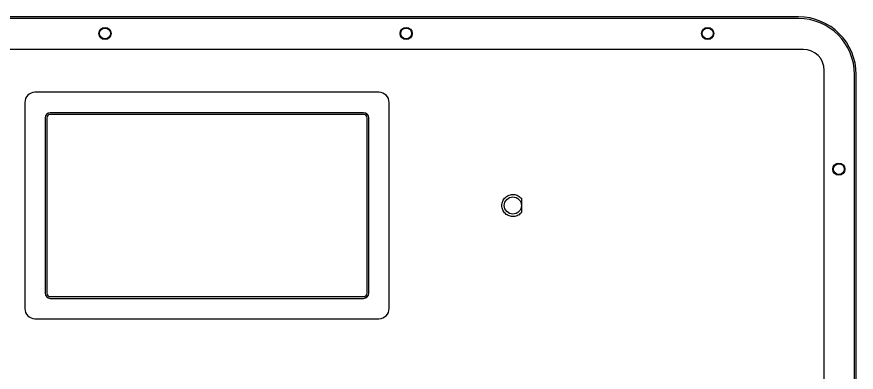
# Model space of a CAD drawing. Header units: millimetres. Extents: x 76 to 518, y -366 to -54.
# Drawn here: x 271 to 518, y -159 to -54.5 of the extents above; entities that cross this region are included whole.
import ezdxf

# ---------------------------------------------------------------- set-up
doc = ezdxf.new("R2010")
doc.units = ezdxf.units.MM
doc.layers.add('BLACK', color=7, linetype='CONTINUOUS')
doc.layers.add('WHITE', color=7, linetype='CONTINUOUS')

msp = doc.modelspace()

# ---------------------------------------------------------------- linework, layer by layer
at = {"layer": 'BLACK'}
for centre, radius in [((297, -59.4), 1.6), ((385.6, -59.4), 1.6), ((474.3, -59.4), 1.6), ((512.9, -99.3), 1.6), ((417, -110), 2.524999)]:
    msp.add_circle(centre, radius, dxfattribs=at)
at = {"layer": 'WHITE', "linetype": 'CONTINUOUS'}
for p, q in [((501, -54.5), (93, -54.5)), ((501, -55), (93, -55)), ((502.45, -64.099999), (91.549999, -64.099999)), ((508.6, -349.75), (508.6, -70.25)), ((517.5, -348.5), (517.5, -71.5)), ((518, -348.5), (518, -71.5)), ((377.595, -76.699999), (276.405, -76.699999)), ((377.595, -76.699999), (276.405, -76.699999)), ((273.405, -79.699999), (273.405, -140.3)), ((273.405, -79.699999), (273.405, -140.3)), ((380.595, -140.3), (380.595, -79.699999)), ((380.595, -140.3), (380.595, -79.699999)), ((373.095, -82.7), (280.905, -82.7)), ((373.095, -83.2), (280.905, -83.2)), ((279.405, -84.2), (279.405, -135.8)), ((279.905, -84.2), (279.905, -135.8)), ((374.095, -135.8), (374.095, -84.2)), ((374.595, -135.8), (374.595, -84.2)), ((414.022, -108.698), (414.172, -108.399)), ((414.172, -108.399), (414.352, -108.116)), ((414.352, -108.116), (414.559, -107.854)), ((414.559, -107.854), (414.793, -107.614)), ((414.793, -107.614), (415.05, -107.4)), ((415.05, -107.4), (415.328, -107.213)), ((415.328, -107.213), (415.623, -107.056)), ((415.623, -107.056), (415.933, -106.93)), ((415.933, -106.93), (416.255, -106.837)), ((416.255, -106.837), (416.584, -106.777)), ((416.584, -106.777), (416.918, -106.751)), ((416.918, -106.751), (417.253, -106.76)), ((417.253, -106.76), (417.584, -106.803)), ((417.584, -106.803), (417.91, -106.88)), ((417.91, -106.88), (418.226, -106.99)), ((418.226, -106.99), (418.529, -107.132)), ((418.529, -107.132), (418.816, -107.305)), ((418.816, -107.305), (419.084, -107.506)), ((419.084, -107.506), (419.329, -107.733)), ((419.329, -107.733), (419.55, -107.985)), ((419.55, -107.985), (419.55, -112.015)), ((413.75, -110), (413.767, -109.666)), ((413.767, -110.334), (413.75, -110)), ((413.767, -109.666), (413.819, -109.335)), ((413.819, -110.665), (413.767, -110.334)), ((413.819, -109.335), (413.904, -109.011)), ((413.904, -110.989), (413.819, -110.665)), ((413.904, -109.011), (414.022, -108.698)), ((414.022, -111.302), (413.904, -110.989)), ((414.172, -111.601), (414.022, -111.302)), ((414.352, -111.884), (414.172, -111.601)), ((414.559, -112.146), (414.352, -111.884)), ((414.793, -112.386), (414.559, -112.146)), ((415.05, -112.6), (414.793, -112.386)), ((415.328, -112.787), (415.05, -112.6)), ((415.623, -112.944), (415.328, -112.787)), ((415.933, -113.07), (415.623, -112.944)), ((416.255, -113.163), (415.933, -113.07)), ((416.584, -113.223), (416.255, -113.163)), ((416.918, -113.249), (416.584, -113.223)), ((417.253, -113.24), (416.918, -113.249)), ((417.584, -113.197), (417.253, -113.24)), ((417.91, -113.12), (417.584, -113.197)), ((418.226, -113.01), (417.91, -113.12)), ((418.529, -112.868), (418.226, -113.01)), ((418.816, -112.695), (418.529, -112.868)), ((419.084, -112.494), (418.816, -112.695)), ((419.329, -112.267), (419.084, -112.494)), ((419.55, -112.015), (419.329, -112.267)), ((280.905, -136.8), (373.095, -136.8)), ((280.905, -137.3), (373.095, -137.3)), ((276.405, -143.3), (377.595, -143.3)), ((276.405, -143.3), (377.595, -143.3))]:
    msp.add_line(p, q, dxfattribs=at)
at = {"layer": 'WHITE'}
for centre in [(297, -59.4), (385.6, -59.4), (474.3, -59.4), (512.9, -99.3)]:
    msp.add_circle(centre, 1.8, dxfattribs=at)
for centre, radius, start, end in [((501, -71.5), 17, 0, 90), ((501, -71.5), 16.5, 0, 90), ((502.45, -70.25), 6.150001, 0, 90), ((276.405, -79.7), 3, 90, 179.9999809), ((276.405, -79.7), 3, 90, 179.9999809), ((377.595, -79.7), 3.000001, 0.0000191, 90), ((377.595, -79.7), 3.000001, 0.0000191, 90), ((280.905, -84.2), 1.5, 90, 180), ((280.905, -84.2), 1, 90, 180), ((373.095, -84.2), 1.5, 0, 90), ((373.095, -84.2), 1, 0, 90), ((280.905, -135.8), 1.5, -180, -90), ((280.905, -135.8), 1, -180, -90), ((373.095, -135.8), 1.5, -90, 0), ((373.095, -135.8), 1, -90, 0), ((276.405, -140.3), 3, -180, -90), ((276.405, -140.3), 3, -180, -90), ((377.595, -140.3), 3, -90, 0), ((377.595, -140.3), 3, -90, 0)]:
    msp.add_arc(centre, radius, start, end, dxfattribs=at)

doc.saveas('drawing.dxf')
